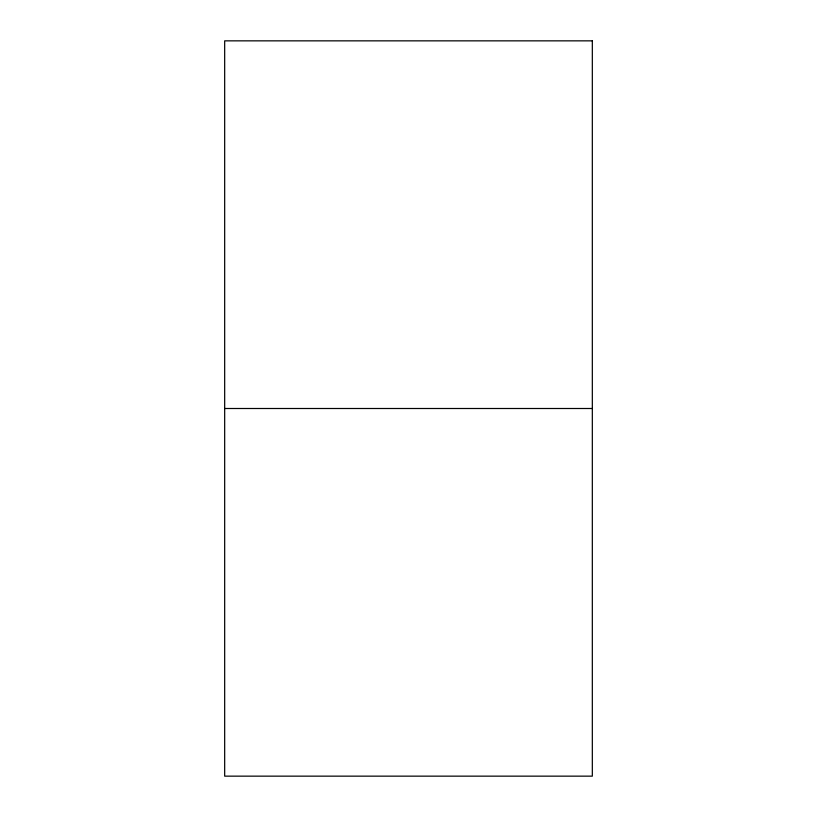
<?xml version="1.0" encoding="UTF-8"?>
<svg xmlns="http://www.w3.org/2000/svg" width="817" height="817" viewBox="0 0 817 817"><rect width="100%" height="100%" fill="white"/><g stroke="black" fill="none" stroke-linecap="round" stroke-linejoin="round"><path stroke-width="1.23" d="M224.675 408.5L592.325 408.5M592.325 40.85L224.675 40.85L224.675 776.15L592.325 776.15L592.325 40.85"/></g></svg>
